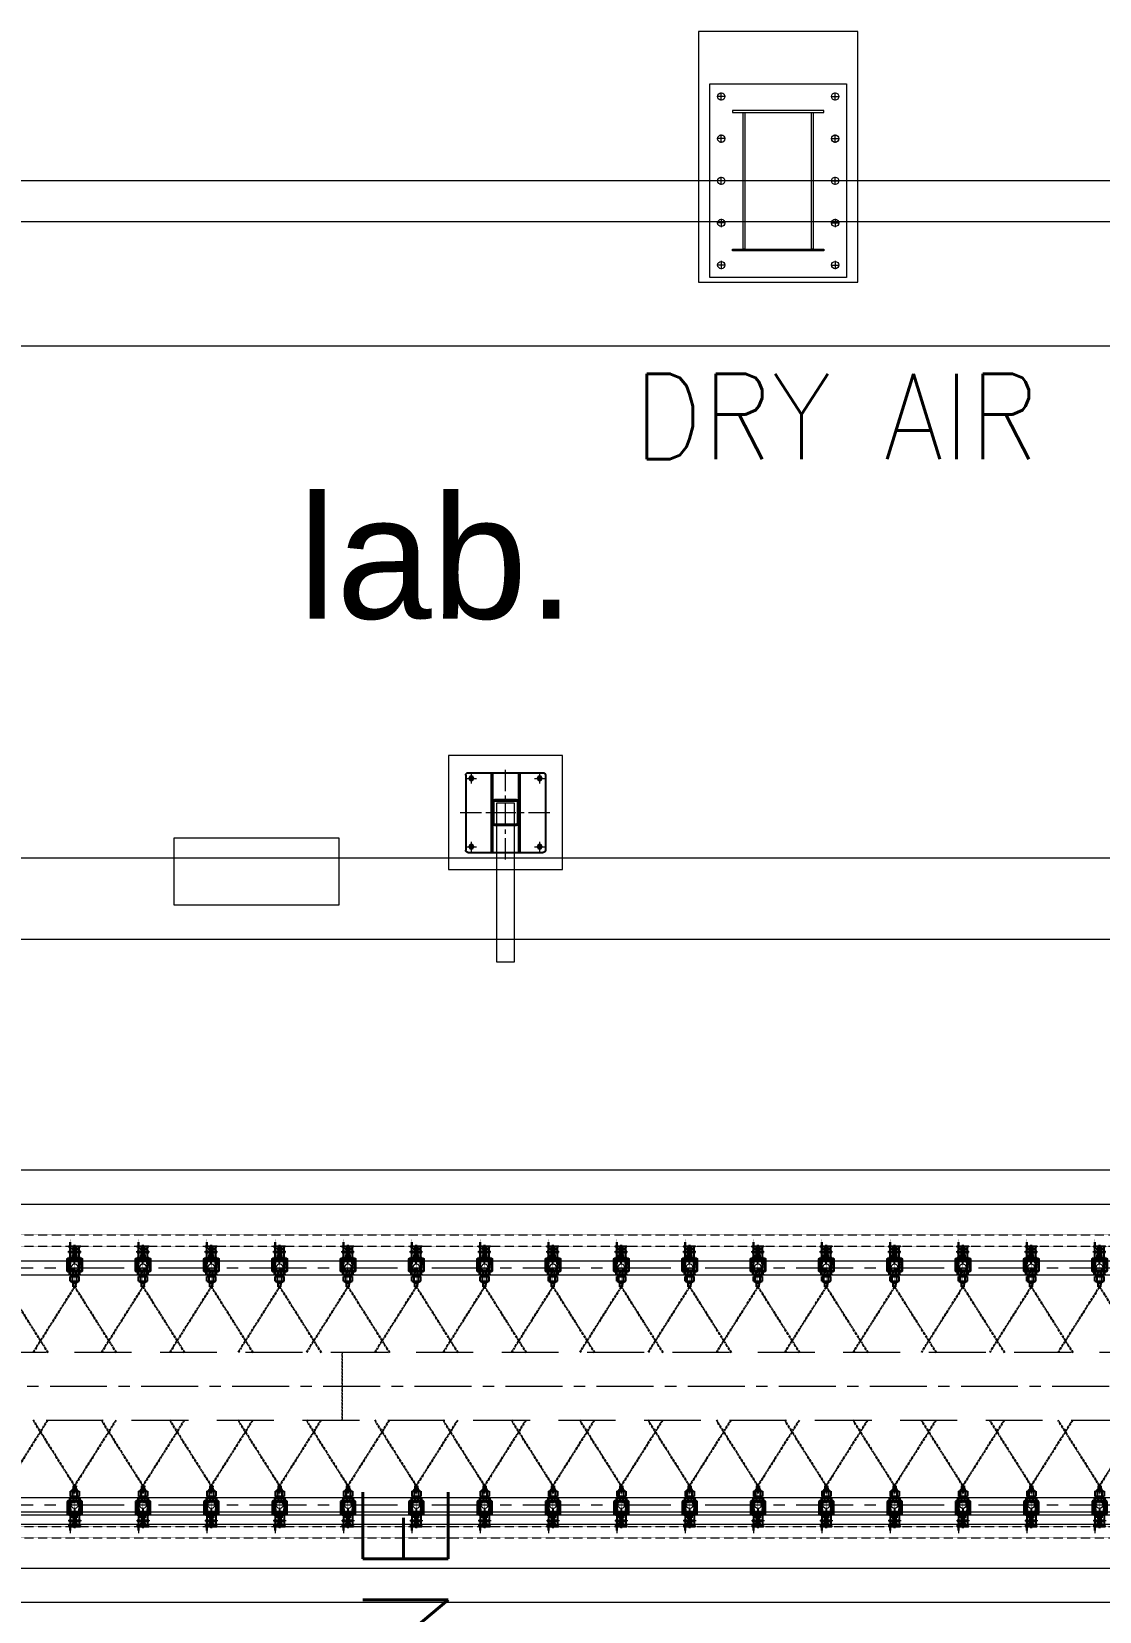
# Model space of a CAD drawing. Header units: inches. Extents: x 702888 to 852715, y 9845 to 271320.
# Drawn here: x 734640 to 739328, y 256216 to 263152 of the extents above; entities that cross this region are included whole.
import ezdxf

# ---------------------------------------------------------------- set-up
doc = ezdxf.new("R2010")
doc.units = ezdxf.units.IN
doc.header["$MEASUREMENT"] = 0
for name, pattern in [('CENTER', [2, 1.25, -0.25, 0.25, -0.25]), ('CENTER2', [1.125, 0.75, -0.125, 0.125, -0.125]), ('CENTERX2', [4, 2.5, -0.5, 0.5, -0.5]), ('DASHED2', [0.375, 0.25, -0.125]), ('DASHEDX2', [1.5, 1, -0.5]), ('HIDDEN', [9.525, 6.35, -3.175]), ('HIDDEN2', [0.1875, 0.125, -0.0625]), ('PHANTOM2', [31.75, 15.875, -3.175, 3.175, -3.175, 3.175, -3.175])]:
    doc.linetypes.add(name, pattern=pattern)
doc.layers.get('0').update_dxf_attribs({"lineweight": 5})
for name, color, linetype, lineweight in [('chain', 2, 'Continuous', 5), ('cl', 6, 'CENTER', 5), ('p7', 253, 'Continuous', 5)]:
    doc.layers.add(name, color=color, linetype=linetype, lineweight=lineweight)
for name, color, linetype in [('Nozzle', 7, 'Continuous'), ('p5', 2, 'Continuous'), ('Riser Support', 7, 'Continuous')]:
    doc.layers.add(name, color=color, linetype=linetype)
doc.styles.add('LUCIDA CONSOLE', font='swissl.ttf')
doc.styles.add('ROMANS', font='romans.shx', dxfattribs={"width": 0.9})

# ---------------------------------------------------------------- blocks, each defined once
blk = doc.blocks.new('A$C67DF10EB')
blk.add_lwpolyline([(-44.2, -101), (-44.2, 399), (455.8, 399), (455.8, -101)], close=True)
at = {"layer": 'cl', "color": 1, "linetype": 'CENTER', "ltscale": 75}
for p, q in [((205.8, -50), (205.8, 347.9)), ((0, 149), (411.7, 149))]:
    blk.add_line(p, q, dxfattribs=at)
at = {"layer": 'cl', "color": 1, "linetype": 'CENTER', "ltscale": 100}
for p, q in [((33.7, 299), (78, 299)), ((55.8, 276.8), (55.8, 321.1)), ((333.7, 299), (378, 299)), ((355.8, 276.8), (355.8, 321.1)), ((55.8, -23.2), (55.8, 21.1)), ((355.8, -23.2), (355.8, 21.1)), ((33.7, -1), (78, -1)), ((333.7, -1), (378, -1))]:
    blk.add_line(p, q, dxfattribs=at)
at = {"layer": 'p5', "linetype": 'Continuous'}
for p, q in [((30.8, -16), (30.8, 314)), ((370.8, 324), (40.8, 324)), ((380.8, -16), (380.8, 314)), ((380.8, 211.7), (30.8, 211.7)), ((380.8, 205.7), (30.8, 205.7)), ((380.8, 92.2), (30.8, 92.2)), ((380.8, 86.2), (30.8, 86.2)), ((370.8, -26), (40.8, -26))]:
    blk.add_line(p, q, dxfattribs=at)
for points in [[(262.6, 102.2), (262.6, 195.7, 0.414214), (252.6, 205.7), (159.1, 205.7, 0.414214), (149.1, 195.7), (149.1, 102.2, 0.414214), (159.1, 92.2), (252.6, 92.2, 0.414214)], [(257.8, 102), (257.8, 195.9, 0.414214), (252.8, 200.9), (158.9, 200.9, 0.414214), (153.9, 195.9), (153.9, 102, 0.414214), (158.9, 97), (252.8, 97, 0.414214)]]:
    blk.add_lwpolyline(points, format="xyb", close=True, dxfattribs=at)
for centre in [(55.8, 299), (355.8, 299), (55.8, -1), (355.8, -1)]:
    blk.add_circle(centre, 9, dxfattribs=at)
for centre, start, end in [((40.8, 314), 90, 180), ((370.8, 314), 0, 90), ((40.8, -16), 180, 270), ((370.8, -16), 270, 0)]:
    blk.add_arc(centre, 10, start, end, dxfattribs=at)
blk = doc.blocks.new('A$C4D81176E')
at = {"layer": 'Nozzle', "color": 2, "linetype": 'PHANTOM2', "ltscale": 0.5}
for q in [(361.3, 4.7), (361.3, -359.7)]:
    blk.add_line((73, -177.5), q, dxfattribs=at)
at = {"layer": 'Nozzle', "color": 1, "linetype": 'CENTER2', "ltscale": 0.25}
blk.add_line((73, -177.5), (-46.9, -177.5), dxfattribs=at)
at = {"layer": 'Nozzle', "color": 2}
for p, q in [((-43.9, -160.2), (-44, -160.6)), ((-44, -160.6), (-44, -161)), ((-44, -194), (-44, -161)), ((-44, -194), (-44, -194.4)), ((-44, -194.4), (-43.9, -194.9)), ((-43.8, -159.8), (-43.9, -160.2)), ((-43.9, -194.9), (-43.8, -195.3)), ((-43.6, -159.4), (-43.8, -159.8)), ((-43.8, -195.3), (-43.6, -195.7)), ((-43.4, -159), (-43.6, -159.4)), ((-43.6, -195.7), (-43.4, -196)), ((-43.1, -158.7), (-43.4, -159)), ((-43.4, -196), (-43.1, -196.3)), ((-42.8, -158.4), (-43.1, -158.7)), ((-43.1, -196.3), (-42.8, -196.6)), ((-42.5, -158.1), (-42.8, -158.4)), ((-42.8, -196.6), (-42.5, -196.9)), ((-42.1, -157.9), (-42.5, -158.1)), ((-42.5, -196.9), (-42.1, -197.1)), ((-41.8, -157.7), (-42.1, -157.9)), ((-42.1, -197.1), (-41.8, -197.3)), ((-41.9, -160.5), (-42, -160.7)), ((-42, -160.7), (-42, -161)), ((-42, -194), (-42, -161)), ((-42, -194), (-42, -194.3)), ((-42, -194.3), (-41.9, -194.5)), ((-41.8, -160.3), (-41.9, -160.5)), ((-41.9, -194.5), (-41.8, -194.8)), ((-41.3, -157.6), (-41.8, -157.7)), ((-41.6, -160), (-41.8, -160.3)), ((-41.8, -194.8), (-41.6, -195)), ((-41.8, -197.3), (-41.3, -197.4)), ((-41.5, -159.9), (-41.6, -160)), ((-41.6, -195), (-41.5, -195.2)), ((-41.2, -159.7), (-41.5, -159.9)), ((-41.5, -195.2), (-41.2, -195.3)), ((-40.9, -157.5), (-41.3, -157.6)), ((-41.3, -197.4), (-40.9, -197.5)), ((-41, -159.6), (-41.2, -159.7)), ((-41.2, -195.3), (-41, -195.5)), ((-40.8, -159.5), (-41, -159.6)), ((-41, -195.5), (-40.8, -195.5)), ((-40.5, -157.5), (-40.9, -157.5)), ((-40.9, -197.5), (-40.5, -197.5)), ((-40.5, -159.5), (-40.8, -159.5)), ((-40.8, -195.5), (-40.5, -195.5)), ((17.7, -154.5), (-40.5, -157.5)), ((17.7, -156.5), (-40.5, -159.5)), ((17.7, -198.5), (-40.5, -195.5)), ((17.7, -200.5), (-40.5, -197.5)), ((-26.3, -156.8), (-26.3, -158.8)), ((-26.3, -196.2), (-26.3, -198.3)), ((4.2, -158.5), (4.2, -196.5)), ((16.7, -158.5), (4.2, -158.5)), ((16.7, -196.5), (4.2, -196.5)), ((16.9, -158.5), (16.7, -158.5)), ((16.7, -196.5), (16.9, -196.5)), ((16.7, -196.5), (16.9, -196.5)), ((17.2, -158.6), (16.9, -158.5)), ((16.9, -196.5), (17.2, -196.4)), ((16.9, -196.5), (17.2, -196.4)), ((17.4, -158.7), (17.2, -158.6)), ((17.2, -196.4), (17.4, -196.3)), ((17.2, -196.4), (17.4, -196.3)), ((17.6, -158.8), (17.4, -158.7)), ((17.4, -196.3), (17.6, -196.2)), ((17.4, -196.3), (17.6, -196.2)), ((17.8, -159), (17.6, -158.8)), ((17.6, -196.2), (17.8, -196)), ((17.6, -196.2), (17.8, -196)), ((18.1, -154.5), (17.7, -154.5)), ((17.9, -156.5), (17.7, -156.5)), ((17.7, -198.5), (17.9, -198.5)), ((17.7, -200.5), (18.1, -200.5)), ((18, -159.2), (17.8, -159)), ((17.8, -196), (18, -195.8)), ((17.8, -196), (18, -195.8)), ((18.2, -156.6), (17.9, -156.5)), ((17.9, -198.5), (18.2, -198.5)), ((18.1, -159.5), (18, -159.2)), ((18, -195.8), (18.1, -195.5)), ((18, -195.8), (18.1, -195.5)), ((18.5, -154.6), (18.1, -154.5)), ((18.2, -159.7), (18.1, -159.5)), ((18.1, -195.5), (18.2, -195.3)), ((18.1, -195.5), (18.2, -195.3)), ((18.1, -200.5), (18.5, -200.4)), ((18.4, -156.7), (18.2, -156.6)), ((18.2, -160), (18.2, -159.7)), ((18.2, -160), (18.2, -195)), ((28.2, -165), (18.2, -165)), ((28.2, -190), (18.2, -190)), ((18.2, -195.3), (18.2, -195)), ((18.2, -195.3), (18.2, -195)), ((18.2, -198.5), (18.4, -198.3)), ((18.6, -156.9), (18.4, -156.7)), ((18.4, -198.3), (18.6, -198.2)), ((18.9, -154.7), (18.5, -154.6)), ((18.5, -200.4), (18.9, -200.3)), ((18.8, -157), (18.6, -156.9)), ((18.6, -198.2), (18.8, -198)), ((18.9, -157.3), (18.8, -157)), ((18.8, -198), (18.9, -197.8)), ((19.3, -154.9), (18.9, -154.7)), ((19.1, -157.5), (18.9, -157.3)), ((18.9, -197.8), (19.1, -197.5)), ((18.9, -200.3), (19.3, -200.1)), ((19.2, -157.7), (19.1, -157.5)), ((19.1, -197.5), (19.2, -197.3)), ((19.2, -158), (19.2, -157.7)), ((19.2, -165), (19.2, -158)), ((19.2, -190), (19.2, -197)), ((19.2, -197.3), (19.2, -197)), ((19.7, -155.1), (19.3, -154.9)), ((19.3, -200.1), (19.7, -199.9)), ((20, -155.4), (19.7, -155.1)), ((19.7, -199.9), (20, -199.6)), ((20.3, -155.7), (20, -155.4)), ((20, -199.6), (20.3, -199.3)), ((20.5, -156), (20.3, -155.7)), ((20.3, -199.3), (20.5, -199)), ((20.8, -156.4), (20.5, -156)), ((20.5, -199), (20.8, -198.7)), ((20.9, -156.8), (20.8, -156.4)), ((20.8, -198.7), (20.9, -198.3)), ((21.1, -157.2), (20.9, -156.8)), ((20.9, -198.3), (21.1, -197.9)), ((21.2, -157.6), (21.1, -157.2)), ((21.1, -197.9), (21.2, -197.4)), ((21.2, -158), (21.2, -157.6)), ((21.2, -165), (21.2, -158)), ((21.2, -190), (21.2, -197)), ((21.2, -197.4), (21.2, -197)), ((49, -157.5), (28.2, -157.5)), ((28.2, -157.5), (28.2, -197.5)), ((49, -167.5), (28.2, -167.5)), ((49, -187.5), (28.2, -187.5)), ((49, -197.5), (28.2, -197.5)), ((49, -157.5), (49, -197.5)), ((49.6, -162.9), (49, -162.7)), ((49, -192.3), (49.6, -192.2)), ((50.3, -163), (49.6, -162.9)), ((49.6, -192.2), (50.3, -192)), ((50.9, -163.3), (50.3, -163)), ((50.3, -192), (50.9, -191.7)), ((51.5, -163.6), (50.9, -163.3)), ((50.9, -191.7), (51.5, -191.4)), ((52.1, -164), (51.5, -163.6)), ((51.5, -191.4), (52.1, -191.1)), ((52.6, -164.3), (52.1, -164)), ((52.1, -191.1), (52.6, -190.7)), ((53.2, -164.8), (52.6, -164.3)), ((52.6, -190.7), (53.2, -190.3)), ((53.7, -165.2), (53.2, -164.8)), ((53.2, -190.3), (53.7, -189.8)), ((54.1, -165.8), (53.7, -165.2)), ((53.7, -189.8), (54.1, -189.3)), ((54.5, -166.3), (54.1, -165.8)), ((54.1, -189.3), (54.5, -188.7)), ((54.9, -166.9), (54.5, -166.3)), ((54.5, -188.7), (54.9, -188.2)), ((55.2, -167.5), (54.9, -166.9)), ((54.9, -188.2), (55.2, -187.6)), ((55.5, -168.1), (55.2, -167.5)), ((55.2, -187.6), (55.4, -187)), ((55.4, -187), (55.6, -186.3)), ((55.6, -168.7), (55.5, -168.1)), ((55.8, -169.4), (55.6, -168.7)), ((55.6, -186.3), (55.8, -185.7)), ((56, -170.1), (55.8, -169.4)), ((55.8, -185.7), (55.9, -185)), ((55.9, -185), (56, -184.3)), ((56, -170.8), (56, -170.1)), ((56, -170.8), (56, -184.3)), ((63, -170.8), (56, -170.8)), ((63, -184.4), (56, -184.3)), ((63, -170.8), (63, -171.7)), ((73, -171.7), (63, -171.7)), ((73, -183.5), (63, -183.4)), ((63, -183.4), (63, -184.4)), ((68.7, -177.5), (73, -174.8)), ((68.7, -177.5), (73, -180.3)), ((73, -171.7), (73, -174.8)), ((73, -180.3), (73, -183.5))]:
    blk.add_line(p, q, dxfattribs=at)
at = {"layer": 'Nozzle', "color": 8, "linetype": 'HIDDEN'}
for p, q in [((8.2, -170.5), (8.2, -184.5)), ((18.2, -170.5), (8.2, -170.5)), ((18.2, -184.5), (8.2, -184.5))]:
    blk.add_line(p, q, dxfattribs=at)
blk = doc.blocks.new('*U55')
at = {"layer": 'chain', "color": 7, "linetype": 'Continuous'}
blk.add_line((-20, -152.9, 0), (-20, -215, 0), dxfattribs=at)
at = {"layer": 'chain', "color": 5, "linetype": 'DASHEDX2'}
blk.add_line((-20, -238.1, 0), (-20, -248.1, 0), dxfattribs=at)
at = {"layer": 'chain', "color": 7, "linetype": 'Continuous'}
blk.add_circle((0, -123, 0), 16.1, dxfattribs=at)
at = {"layer": 'Riser Support', "color": 11}
for p, q in [((-25, -152.9, 0), (-25, -167.9, 0)), ((-25, -152.9, 0), (25, -152.9, 0)), ((-25, -160.9, 0), (25, -160.9, 0)), ((-25, -167.9, 0), (25, -167.9, 0)), ((-25, -190.9, 0), (-25, -195.9, 0)), ((-25, -190.9, 0), (25, -190.9, 0)), ((-25, -195.9, 0), (25, -195.9, 0)), ((-20, -167.9, 0), (-20, -190.9, 0)), ((-10, -152.9, 0), (-10, -180.9, 0)), ((-10, -180.9, 0), (-10, -173.7, 0)), ((-10, -180.9, 0), (10, -180.9, 0)), ((10, -180.9, 0), (-10, -180.9, 0)), ((-10, -201.9, 0), (-10, -209.2, 0)), ((10, -201.9, 0), (-10, -201.9, 0)), ((-7.5, -172.9, 0), (7.5, -172.9, 0)), ((-5, -180.9, 0), (-5, -173.7, 0)), ((-5, -189, 0), (-5, -209.2, 0)), ((-4, -195.9, 0), (-4, -180.9, 0)), ((-4, -185.9, 0), (-4, -220.9, 0)), ((4, -195.9, 0), (4, -180.9, 0)), ((4, -185.9, 0), (4, -220.9, 0)), ((5, -173.7, 0), (5, -180.9, 0)), ((5, -209.2, 0), (5, -189, 0)), ((10, -152.9, 0), (10, -180.9, 0)), ((10, -173.7, 0), (10, -180.9, 0)), ((10, -209.2, 0), (10, -201.9, 0)), ((20, -167.9, 0), (20, -190.9, 0)), ((25, -152.9, 0), (25, -167.9, 0)), ((25, -190.9, 0), (25, -195.9, 0)), ((-7.5, -209.9, 0), (7.5, -209.9, 0)), ((-4, -220.9, 0), (4, -220.9, 0))]:
    blk.add_line(p, q, dxfattribs=at)
at = {"layer": 'Riser Support'}
for p, q in [((-20, -195.9, 0), (-20, -235.9, 0)), ((-20, -195.9, 0), (20, -195.9, 0)), ((-20, -235.9, 0), (-20, -205.9, 0)), ((-4, -211.9, 0), (-4, -205.9, 0)), ((4, -211.9, 0), (4, -205.9, 0)), ((20, -152.9, 0), (20, -215, 0))]:
    blk.add_line(p, q, dxfattribs=at)
at = {"layer": 'Riser Support', "color": 11, "linetype": 'HIDDEN'}
for p, q in [((-5, -180.9, 0), (-5, -195.9, 0)), ((5, -180.9, 0), (5, -195.9, 0))]:
    blk.add_line(p, q, dxfattribs=at)
at = {"layer": 'Riser Support', "color": 1, "linetype": 'CENTER2'}
blk.add_line((0, -139.1, 0), (0, -224.7, 0), dxfattribs=at)
at = {"layer": 'Riser Support', "color": 1, "linetype": 'CENTER2', "ltscale": 200}
blk.add_line((0, -223.9, 0), (0, -193.9, 0), dxfattribs=at)
at = {"layer": 'Riser Support', "elevation": 0}
for points in [[(25, -165.9), (28.5, -165.9, 0.414214), (33, -161.4), (33, -110.4, 0.414214), (28.5, -105.9), (-28.5, -105.9, 0.414214), (-33, -110.4), (-33, -161.4, 0.414214), (-28.5, -165.9), (-25, -165.9)], [(25, -162.9), (28.5, -162.9, 0.414214), (30, -161.4), (30, -110.4, 0.414214), (28.5, -108.9), (-28.5, -108.9, 0.414214), (-30, -110.4), (-30, -161.4, 0.414214), (-28.5, -162.9), (-25, -162.9)]]:
    blk.add_lwpolyline(points, format="xyb", dxfattribs=at)
at = {"layer": 'Riser Support', "linetype": 'HIDDEN2', "ltscale": 0.75, "elevation": 0}
for points in [[(25, -165.9), (28.5, -165.9, 0.414214), (33, -161.4), (18, -115.4, 0.414214), (13.5, -110.9), (-13.5, -110.9, 0.414214), (-18, -115.4), (-33, -161.4, 0.414214), (-28.5, -165.9), (-25, -165.9)], [(25, -162.9), (28.5, -162.9, 0.414214), (30, -161.4), (15, -115.4, 0.414214), (13.5, -113.9), (-13.5, -113.9, 0.414214), (-15, -115.4), (-30, -161.4, 0.414214), (-28.5, -162.9), (-25, -162.9)]]:
    blk.add_lwpolyline(points, format="xyb", dxfattribs=at)
at = {"layer": 'Riser Support', "elevation": 0}
blk.add_lwpolyline([(25, -215), (-25, -215), (-25, -218), (25, -218), (25, -215)], dxfattribs=at)
at = {"layer": 'Riser Support', "color": 11}
for centre, radius, start, end in [((-7.5, -177.4, 0), 4.44, 55.69029, 124.30971), ((0, -189.5, 0), 16.6, 72.45192, 107.54808), ((7.5, -177.4, 0), 4.44, 55.69029, 124.30971), ((-7.5, -205.5, 0), 4.44, 235.69029, 304.30971), ((0, -193.4, 0), 16.6, 252.45192, 287.54808), ((7.5, -205.5, 0), 4.44, 235.69029, 304.30971)]:
    blk.add_arc(centre, radius, start, end, dxfattribs=at)
at = {"color": 0, "linetype": 'ByBlock', "lineweight": -2, "extrusion": (0, 0, -1), "xscale": -1, "zscale": -1, "rotation": 270}
blk.add_blockref('A$C4D81176E', (177.5, -113.2, 0), dxfattribs=at)
blk = doc.blocks.new('*U75')
at = {"layer": 'chain', "color": 0, "linetype": 'ByBlock', "lineweight": -2, "transparency": 16777216}
for p in [(5400, 0), (5700, 0), (6000, 0), (6300, 0), (6600, 0), (6900, 0), (7200, 0), (7500, 0), (7800, 0), (8100, 0), (8400, 0), (8700, 0), (9000, 0), (9300, 0), (9600, 0), (9900, 0), (10200, 0)]:
    blk.add_blockref('*U55', p, dxfattribs=at)
blk = doc.blocks.new('*U66')
at = {"layer": 'chain', "color": 7, "linetype": 'Continuous'}
blk.add_line((-20, -152.9, 0), (-20, -215, 0), dxfattribs=at)
at = {"layer": 'chain', "color": 5, "linetype": 'DASHEDX2'}
blk.add_line((-20, -238.1, 0), (-20, -248.1, 0), dxfattribs=at)
at = {"layer": 'chain', "color": 7, "linetype": 'Continuous'}
blk.add_circle((0, -123, 0), 16.1, dxfattribs=at)
at = {"layer": 'Riser Support', "color": 11}
for p, q in [((-25, -152.9, 0), (-25, -167.9, 0)), ((-25, -152.9, 0), (25, -152.9, 0)), ((-25, -160.9, 0), (25, -160.9, 0)), ((-25, -167.9, 0), (25, -167.9, 0)), ((-25, -190.9, 0), (-25, -195.9, 0)), ((-25, -190.9, 0), (25, -190.9, 0)), ((-25, -195.9, 0), (25, -195.9, 0)), ((-20, -167.9, 0), (-20, -190.9, 0)), ((-10, -152.9, 0), (-10, -180.9, 0)), ((-10, -180.9, 0), (-10, -173.7, 0)), ((-10, -180.9, 0), (10, -180.9, 0)), ((10, -180.9, 0), (-10, -180.9, 0)), ((-10, -201.9, 0), (-10, -209.2, 0)), ((10, -201.9, 0), (-10, -201.9, 0)), ((-7.5, -172.9, 0), (7.5, -172.9, 0)), ((-5, -180.9, 0), (-5, -173.7, 0)), ((-5, -189, 0), (-5, -209.2, 0)), ((-4, -195.9, 0), (-4, -180.9, 0)), ((-4, -185.9, 0), (-4, -220.9, 0)), ((4, -195.9, 0), (4, -180.9, 0)), ((4, -185.9, 0), (4, -220.9, 0)), ((5, -173.7, 0), (5, -180.9, 0)), ((5, -209.2, 0), (5, -189, 0)), ((10, -152.9, 0), (10, -180.9, 0)), ((10, -173.7, 0), (10, -180.9, 0)), ((10, -209.2, 0), (10, -201.9, 0)), ((20, -167.9, 0), (20, -190.9, 0)), ((25, -152.9, 0), (25, -167.9, 0)), ((25, -190.9, 0), (25, -195.9, 0)), ((-7.5, -209.9, 0), (7.5, -209.9, 0)), ((-4, -220.9, 0), (4, -220.9, 0))]:
    blk.add_line(p, q, dxfattribs=at)
at = {"layer": 'Riser Support'}
for p, q in [((-20, -195.9, 0), (-20, -235.9, 0)), ((-20, -195.9, 0), (20, -195.9, 0)), ((-20, -235.9, 0), (-20, -205.9, 0)), ((-4, -211.9, 0), (-4, -205.9, 0)), ((4, -211.9, 0), (4, -205.9, 0)), ((20, -152.9, 0), (20, -215, 0))]:
    blk.add_line(p, q, dxfattribs=at)
at = {"layer": 'Riser Support', "color": 11, "linetype": 'HIDDEN'}
for p, q in [((-5, -180.9, 0), (-5, -195.9, 0)), ((5, -180.9, 0), (5, -195.9, 0))]:
    blk.add_line(p, q, dxfattribs=at)
at = {"layer": 'Riser Support', "color": 1, "linetype": 'CENTER2'}
blk.add_line((0, -139.1, 0), (0, -224.7, 0), dxfattribs=at)
at = {"layer": 'Riser Support', "color": 1, "linetype": 'CENTER2', "ltscale": 200}
blk.add_line((0, -223.9, 0), (0, -193.9, 0), dxfattribs=at)
at = {"layer": 'Riser Support', "elevation": 0}
for points in [[(25, -165.9), (28.5, -165.9, 0.414214), (33, -161.4), (33, -110.4, 0.414214), (28.5, -105.9), (-28.5, -105.9, 0.414214), (-33, -110.4), (-33, -161.4, 0.414214), (-28.5, -165.9), (-25, -165.9)], [(25, -162.9), (28.5, -162.9, 0.414214), (30, -161.4), (30, -110.4, 0.414214), (28.5, -108.9), (-28.5, -108.9, 0.414214), (-30, -110.4), (-30, -161.4, 0.414214), (-28.5, -162.9), (-25, -162.9)]]:
    blk.add_lwpolyline(points, format="xyb", dxfattribs=at)
at = {"layer": 'Riser Support', "linetype": 'HIDDEN2', "ltscale": 0.75, "elevation": 0}
for points in [[(25, -165.9), (28.5, -165.9, 0.414214), (33, -161.4), (18, -115.4, 0.414214), (13.5, -110.9), (-13.5, -110.9, 0.414214), (-18, -115.4), (-33, -161.4, 0.414214), (-28.5, -165.9), (-25, -165.9)], [(25, -162.9), (28.5, -162.9, 0.414214), (30, -161.4), (15, -115.4, 0.414214), (13.5, -113.9), (-13.5, -113.9, 0.414214), (-15, -115.4), (-30, -161.4, 0.414214), (-28.5, -162.9), (-25, -162.9)]]:
    blk.add_lwpolyline(points, format="xyb", dxfattribs=at)
at = {"layer": 'Riser Support', "elevation": 0}
blk.add_lwpolyline([(25, -215), (-25, -215), (-25, -218), (25, -218), (25, -215)], dxfattribs=at)
at = {"layer": 'Riser Support', "color": 11}
for centre, radius, start, end in [((-7.5, -177.4, 0), 4.44, 55.69029, 124.30971), ((0, -189.5, 0), 16.6, 72.45192, 107.54808), ((7.5, -177.4, 0), 4.44, 55.69029, 124.30971), ((-7.5, -205.5, 0), 4.44, 235.69029, 304.30971), ((0, -193.4, 0), 16.6, 252.45192, 287.54808), ((7.5, -205.5, 0), 4.44, 235.69029, 304.30971)]:
    blk.add_arc(centre, radius, start, end, dxfattribs=at)
at = {"color": 0, "linetype": 'ByBlock', "lineweight": -2, "extrusion": (0, 0, -1), "xscale": -1, "zscale": -1, "rotation": 270}
blk.add_blockref('A$C4D81176E', (177.5, -113.2, 0), dxfattribs=at)
blk = doc.blocks.new('*U47')
at = {"layer": 'chain', "color": 0, "linetype": 'ByBlock', "lineweight": -2, "transparency": 16777216}
for p in [(5700, 0), (6000, 0), (6300, 0), (6600, 0), (6900, 0), (7200, 0), (7500, 0), (7800, 0), (8100, 0), (8400, 0), (8700, 0), (9000, 0), (9300, 0), (9600, 0), (9900, 0), (10200, 0), (10500, 0)]:
    blk.add_blockref('*U66', p, dxfattribs=at)
blk = doc.blocks.new('*U60')
at = {"layer": 'chain', "color": 7, "linetype": 'Continuous'}
blk.add_line((-20, -152.9, 0), (-20, -215, 0), dxfattribs=at)
at = {"layer": 'chain', "color": 5, "linetype": 'DASHEDX2'}
blk.add_line((-20, -238.1, 0), (-20, -248.1, 0), dxfattribs=at)
at = {"layer": 'chain', "color": 7, "linetype": 'Continuous'}
blk.add_circle((0, -123, 0), 16.1, dxfattribs=at)
at = {"layer": 'Riser Support', "color": 11}
for p, q in [((-25, -152.9, 0), (-25, -167.9, 0)), ((-25, -152.9, 0), (25, -152.9, 0)), ((-25, -160.9, 0), (25, -160.9, 0)), ((-25, -167.9, 0), (25, -167.9, 0)), ((-25, -190.9, 0), (-25, -195.9, 0)), ((-25, -190.9, 0), (25, -190.9, 0)), ((-25, -195.9, 0), (25, -195.9, 0)), ((-20, -167.9, 0), (-20, -190.9, 0)), ((-10, -152.9, 0), (-10, -180.9, 0)), ((-10, -180.9, 0), (-10, -173.7, 0)), ((-10, -180.9, 0), (10, -180.9, 0)), ((10, -180.9, 0), (-10, -180.9, 0)), ((-10, -201.9, 0), (-10, -209.2, 0)), ((10, -201.9, 0), (-10, -201.9, 0)), ((-7.5, -172.9, 0), (7.5, -172.9, 0)), ((-5, -180.9, 0), (-5, -173.7, 0)), ((-5, -189, 0), (-5, -209.2, 0)), ((-4, -195.9, 0), (-4, -180.9, 0)), ((-4, -185.9, 0), (-4, -220.9, 0)), ((4, -195.9, 0), (4, -180.9, 0)), ((4, -185.9, 0), (4, -220.9, 0)), ((5, -173.7, 0), (5, -180.9, 0)), ((5, -209.2, 0), (5, -189, 0)), ((10, -152.9, 0), (10, -180.9, 0)), ((10, -173.7, 0), (10, -180.9, 0)), ((10, -209.2, 0), (10, -201.9, 0)), ((20, -167.9, 0), (20, -190.9, 0)), ((25, -152.9, 0), (25, -167.9, 0)), ((25, -190.9, 0), (25, -195.9, 0)), ((-7.5, -209.9, 0), (7.5, -209.9, 0)), ((-4, -220.9, 0), (4, -220.9, 0))]:
    blk.add_line(p, q, dxfattribs=at)
at = {"layer": 'Riser Support'}
for p, q in [((-20, -195.9, 0), (-20, -235.9, 0)), ((-20, -195.9, 0), (20, -195.9, 0)), ((-20, -235.9, 0), (-20, -205.9, 0)), ((-4, -211.9, 0), (-4, -205.9, 0)), ((4, -211.9, 0), (4, -205.9, 0)), ((20, -152.9, 0), (20, -215, 0))]:
    blk.add_line(p, q, dxfattribs=at)
at = {"layer": 'Riser Support', "color": 11, "linetype": 'HIDDEN'}
for p, q in [((-5, -180.9, 0), (-5, -195.9, 0)), ((5, -180.9, 0), (5, -195.9, 0))]:
    blk.add_line(p, q, dxfattribs=at)
at = {"layer": 'Riser Support', "color": 1, "linetype": 'CENTER2'}
blk.add_line((0, -139.1, 0), (0, -224.7, 0), dxfattribs=at)
at = {"layer": 'Riser Support', "color": 1, "linetype": 'CENTER2', "ltscale": 200}
blk.add_line((0, -223.9, 0), (0, -193.9, 0), dxfattribs=at)
at = {"layer": 'Riser Support', "elevation": 0}
for points in [[(25, -165.9), (28.5, -165.9, 0.414214), (33, -161.4), (33, -110.4, 0.414214), (28.5, -105.9), (-28.5, -105.9, 0.414214), (-33, -110.4), (-33, -161.4, 0.414214), (-28.5, -165.9), (-25, -165.9)], [(25, -162.9), (28.5, -162.9, 0.414214), (30, -161.4), (30, -110.4, 0.414214), (28.5, -108.9), (-28.5, -108.9, 0.414214), (-30, -110.4), (-30, -161.4, 0.414214), (-28.5, -162.9), (-25, -162.9)]]:
    blk.add_lwpolyline(points, format="xyb", dxfattribs=at)
at = {"layer": 'Riser Support', "linetype": 'HIDDEN2', "ltscale": 0.75, "elevation": 0}
for points in [[(25, -165.9), (28.5, -165.9, 0.414214), (33, -161.4), (18, -115.4, 0.414214), (13.5, -110.9), (-13.5, -110.9, 0.414214), (-18, -115.4), (-33, -161.4, 0.414214), (-28.5, -165.9), (-25, -165.9)], [(25, -162.9), (28.5, -162.9, 0.414214), (30, -161.4), (15, -115.4, 0.414214), (13.5, -113.9), (-13.5, -113.9, 0.414214), (-15, -115.4), (-30, -161.4, 0.414214), (-28.5, -162.9), (-25, -162.9)]]:
    blk.add_lwpolyline(points, format="xyb", dxfattribs=at)
at = {"layer": 'Riser Support', "elevation": 0}
blk.add_lwpolyline([(25, -215), (-25, -215), (-25, -218), (25, -218), (25, -215)], dxfattribs=at)
at = {"layer": 'Riser Support', "color": 11}
for centre, radius, start, end in [((-7.5, -177.4, 0), 4.44, 55.69029, 124.30971), ((0, -189.5, 0), 16.6, 72.45192, 107.54808), ((7.5, -177.4, 0), 4.44, 55.69029, 124.30971), ((-7.5, -205.5, 0), 4.44, 235.69029, 304.30971), ((0, -193.4, 0), 16.6, 252.45192, 287.54808), ((7.5, -205.5, 0), 4.44, 235.69029, 304.30971)]:
    blk.add_arc(centre, radius, start, end, dxfattribs=at)
at = {"color": 0, "linetype": 'ByBlock', "lineweight": -2, "extrusion": (0, 0, -1), "xscale": -1, "zscale": -1, "rotation": 270}
blk.add_blockref('A$C4D81176E', (177.5, -113.2, 0), dxfattribs=at)
blk = doc.blocks.new('*U70')
at = {"layer": 'chain', "color": 0, "linetype": 'ByBlock', "lineweight": -2, "transparency": 16777216}
for p in [(5400, 0), (5700, 0), (6000, 0), (6300, 0), (6600, 0), (6900, 0), (7200, 0), (7500, 0), (7800, 0), (8100, 0), (8400, 0), (8700, 0), (9000, 0), (9300, 0), (9600, 0), (9900, 0), (10200, 0)]:
    blk.add_blockref('*U60', p, dxfattribs=at)
blk = doc.blocks.new('*U53')
at = {"layer": 'chain', "color": 7, "linetype": 'Continuous'}
blk.add_line((-20, -152.9, 0), (-20, -215, 0), dxfattribs=at)
at = {"layer": 'chain', "color": 5, "linetype": 'DASHEDX2'}
blk.add_line((-20, -238.1, 0), (-20, -248.1, 0), dxfattribs=at)
at = {"layer": 'chain', "color": 7, "linetype": 'Continuous'}
blk.add_circle((0, -123, 0), 16.1, dxfattribs=at)
at = {"layer": 'Riser Support', "color": 11}
for p, q in [((-25, -152.9, 0), (-25, -167.9, 0)), ((-25, -152.9, 0), (25, -152.9, 0)), ((-25, -160.9, 0), (25, -160.9, 0)), ((-25, -167.9, 0), (25, -167.9, 0)), ((-25, -190.9, 0), (-25, -195.9, 0)), ((-25, -190.9, 0), (25, -190.9, 0)), ((-25, -195.9, 0), (25, -195.9, 0)), ((-20, -167.9, 0), (-20, -190.9, 0)), ((-10, -152.9, 0), (-10, -180.9, 0)), ((-10, -180.9, 0), (-10, -173.7, 0)), ((-10, -180.9, 0), (10, -180.9, 0)), ((10, -180.9, 0), (-10, -180.9, 0)), ((-10, -201.9, 0), (-10, -209.2, 0)), ((10, -201.9, 0), (-10, -201.9, 0)), ((-7.5, -172.9, 0), (7.5, -172.9, 0)), ((-5, -180.9, 0), (-5, -173.7, 0)), ((-5, -189, 0), (-5, -209.2, 0)), ((-4, -195.9, 0), (-4, -180.9, 0)), ((-4, -185.9, 0), (-4, -220.9, 0)), ((4, -195.9, 0), (4, -180.9, 0)), ((4, -185.9, 0), (4, -220.9, 0)), ((5, -173.7, 0), (5, -180.9, 0)), ((5, -209.2, 0), (5, -189, 0)), ((10, -152.9, 0), (10, -180.9, 0)), ((10, -173.7, 0), (10, -180.9, 0)), ((10, -209.2, 0), (10, -201.9, 0)), ((20, -167.9, 0), (20, -190.9, 0)), ((25, -152.9, 0), (25, -167.9, 0)), ((25, -190.9, 0), (25, -195.9, 0)), ((-7.5, -209.9, 0), (7.5, -209.9, 0)), ((-4, -220.9, 0), (4, -220.9, 0))]:
    blk.add_line(p, q, dxfattribs=at)
at = {"layer": 'Riser Support'}
for p, q in [((-20, -195.9, 0), (-20, -235.9, 0)), ((-20, -195.9, 0), (20, -195.9, 0)), ((-20, -235.9, 0), (-20, -205.9, 0)), ((-4, -211.9, 0), (-4, -205.9, 0)), ((4, -211.9, 0), (4, -205.9, 0)), ((20, -152.9, 0), (20, -215, 0))]:
    blk.add_line(p, q, dxfattribs=at)
at = {"layer": 'Riser Support', "color": 11, "linetype": 'HIDDEN'}
for p, q in [((-5, -180.9, 0), (-5, -195.9, 0)), ((5, -180.9, 0), (5, -195.9, 0))]:
    blk.add_line(p, q, dxfattribs=at)
at = {"layer": 'Riser Support', "color": 1, "linetype": 'CENTER2'}
blk.add_line((0, -139.1, 0), (0, -224.7, 0), dxfattribs=at)
at = {"layer": 'Riser Support', "color": 1, "linetype": 'CENTER2', "ltscale": 200}
blk.add_line((0, -223.9, 0), (0, -193.9, 0), dxfattribs=at)
at = {"layer": 'Riser Support', "elevation": 0}
for points in [[(25, -165.9), (28.5, -165.9, 0.414214), (33, -161.4), (33, -110.4, 0.414214), (28.5, -105.9), (-28.5, -105.9, 0.414214), (-33, -110.4), (-33, -161.4, 0.414214), (-28.5, -165.9), (-25, -165.9)], [(25, -162.9), (28.5, -162.9, 0.414214), (30, -161.4), (30, -110.4, 0.414214), (28.5, -108.9), (-28.5, -108.9, 0.414214), (-30, -110.4), (-30, -161.4, 0.414214), (-28.5, -162.9), (-25, -162.9)]]:
    blk.add_lwpolyline(points, format="xyb", dxfattribs=at)
at = {"layer": 'Riser Support', "linetype": 'HIDDEN2', "ltscale": 0.75, "elevation": 0}
for points in [[(25, -165.9), (28.5, -165.9, 0.414214), (33, -161.4), (18, -115.4, 0.414214), (13.5, -110.9), (-13.5, -110.9, 0.414214), (-18, -115.4), (-33, -161.4, 0.414214), (-28.5, -165.9), (-25, -165.9)], [(25, -162.9), (28.5, -162.9, 0.414214), (30, -161.4), (15, -115.4, 0.414214), (13.5, -113.9), (-13.5, -113.9, 0.414214), (-15, -115.4), (-30, -161.4, 0.414214), (-28.5, -162.9), (-25, -162.9)]]:
    blk.add_lwpolyline(points, format="xyb", dxfattribs=at)
at = {"layer": 'Riser Support', "elevation": 0}
blk.add_lwpolyline([(25, -215), (-25, -215), (-25, -218), (25, -218), (25, -215)], dxfattribs=at)
at = {"layer": 'Riser Support', "color": 11}
for centre, radius, start, end in [((-7.5, -177.4, 0), 4.44, 55.69029, 124.30971), ((0, -189.5, 0), 16.6, 72.45192, 107.54808), ((7.5, -177.4, 0), 4.44, 55.69029, 124.30971), ((-7.5, -205.5, 0), 4.44, 235.69029, 304.30971), ((0, -193.4, 0), 16.6, 252.45192, 287.54808), ((7.5, -205.5, 0), 4.44, 235.69029, 304.30971)]:
    blk.add_arc(centre, radius, start, end, dxfattribs=at)
at = {"color": 0, "linetype": 'ByBlock', "lineweight": -2, "extrusion": (0, 0, -1), "xscale": -1, "zscale": -1, "rotation": 270}
blk.add_blockref('A$C4D81176E', (177.5, -113.2, 0), dxfattribs=at)
blk = doc.blocks.new('*U57')
at = {"layer": 'chain', "color": 0, "linetype": 'ByBlock', "lineweight": -2, "transparency": 16777216}
for p in [(5700, 0), (6000, 0), (6300, 0), (6600, 0), (6900, 0), (7200, 0), (7500, 0), (7800, 0), (8100, 0), (8400, 0), (8700, 0), (9000, 0), (9300, 0), (9600, 0), (9900, 0), (10200, 0), (10500, 0)]:
    blk.add_blockref('*U53', p, dxfattribs=at)
blk = doc.blocks.new('A$C76b9bb42')
at = {"color": 3}
for p, q in [((26060.5667, 27921.1859), (26024.5667, 27921.1859)), ((26042.5667, 27903.1859), (26042.5667, 27939.1859)), ((26524.5667, 27921.1859), (26560.5667, 27921.1859)), ((26542.5667, 27903.1859), (26542.5667, 27939.1859)), ((26042.5667, 27718.1859), (26042.5667, 27754.1859)), ((26542.5667, 27718.1859), (26542.5667, 27754.1859)), ((26060.5667, 27736.1859), (26024.5667, 27736.1859)), ((26524.5667, 27736.1859), (26560.5667, 27736.1859)), ((26060.5667, 27551.1859), (26024.5667, 27551.1859)), ((26042.5667, 27533.1859), (26042.5667, 27569.1859)), ((26524.5667, 27551.1859), (26560.5667, 27551.1859)), ((26542.5667, 27533.1859), (26542.5667, 27569.1859)), ((26060.5667, 27366.1859), (26024.5667, 27366.1859)), ((26042.5667, 27384.1859), (26042.5667, 27348.1859)), ((26524.5667, 27366.1859), (26560.5667, 27366.1859)), ((26542.5667, 27384.1859), (26542.5667, 27348.1859)), ((26042.5667, 27199.1859), (26042.5667, 27163.1859)), ((26542.5667, 27199.1859), (26542.5667, 27163.1859)), ((26060.5667, 27181.1859), (26024.5667, 27181.1859)), ((26524.5667, 27181.1859), (26560.5667, 27181.1859))]:
    blk.add_line(p, q, dxfattribs=at)
for p, q in [((15028.5667, 23208.6232), (31853.5667, 23208.6232)), ((15178.5667, 23058.6232), (31703.5667, 23058.6232)), ((31703.5667, 21458.6232), (15178.5667, 21458.6232)), ((31853.5667, 21308.6232), (15028.5667, 21308.6232))]:
    blk.add_line(p, q)
at = {"color": 1, "linetype": 'CENTERX2', "ltscale": 100}
for p, q in [((16371.5667, 22778.6232), (31203.523, 22778.6232)), ((19095.3667, 22258.6232), (34602.5411, 22258.6232)), ((16371.5667, 21738.6232), (31203.523, 21738.6232))]:
    blk.add_line(p, q, dxfattribs=at)
at = {"color": 1, "linetype": 'DASHED2'}
for p, q in [((24378.5667, 22408.6232), (24378.5667, 22108.6232)), ((24378.5667, 22108.6232), (24378.5667, 22408.6232))]:
    blk.add_line(p, q, dxfattribs=at)
blk.add_lwpolyline([(25942.5667, 28206.1859), (25942.5667, 27106.1859), (26642.5667, 27106.1859), (26642.5667, 28206.1859)], close=True)
at = {"color": 1}
blk.add_lwpolyline([(26592.5667, 27976.1859), (26592.5667, 27126.1859), (25992.5667, 27126.1859), (25992.5667, 27976.1859)], close=True, dxfattribs=at)
at = {"color": 4}
for points in [[(26492.5667, 27851.1859), (26492.5667, 27859.1859), (26092.5667, 27859.1859), (26092.5667, 27851.1859)], [(26146.5667, 27851.1859), (26146.5667, 27251.1859), (26138.5667, 27251.1859), (26138.5667, 27851.1859)], [(26446.5667, 27851.1859), (26446.5667, 27251.1859), (26438.5667, 27251.1859), (26438.5667, 27851.1859)], [(26492.5667, 27251.1859), (26492.5667, 27243.1859), (26092.5667, 27243.1859), (26092.5667, 27251.1859)]]:
    blk.add_lwpolyline(points, close=True, dxfattribs=at)
at = {"color": 152, "true_color": 0x2776bb}
for points in [[(14008.076, 27551.1859), (14008.076, 3533.1859), (100808.5667, 3533.1859), (100808.5667, 27551.1859)], [(14188.076, 27371.1859), (14188.076, 3713.1859), (100628.5667, 3713.1859), (100628.5667, 27371.1859)]]:
    blk.add_lwpolyline(points, close=True, dxfattribs=at)
at = {"color": 161}
blk.add_lwpolyline([(25057.8667, 24120.6253), (25057.8667, 24820.6253), (25132.8667, 24820.6253), (25132.8667, 24120.6253)], close=True, dxfattribs=at)
at = {"color": 1, "linetype": 'DASHED2', "ltscale": 1000}
blk.add_lwpolyline([(31203.523, 22108.6232), (17203.523, 22108.6232), (17203.523, 22408.6232), (31203.523, 22408.6232)], close=True, dxfattribs=at)
at = {"color": 3}
for centre in [(26042.5667, 27921.1859), (26542.5667, 27921.1859), (26042.5667, 27736.1859), (26542.5667, 27736.1859), (26042.5667, 27551.1859), (26542.5667, 27551.1859), (26042.5667, 27366.1859), (26542.5667, 27366.1859), (26042.5667, 27181.1859), (26542.5667, 27181.1859)]:
    blk.add_circle(centre, 16, dxfattribs=at)
at = {"layer": 'chain', "color": 3}
for p, q in [((28203.523, 24577.955), (22244.847, 24577.955)), ((30881.7667, 24220.6253), (20558.9201, 24220.6253)), ((16516.9569, 22809.6232), (31422.4679, 22809.6232)), ((16516.9569, 22747.6232), (31422.4679, 22747.6232)), ((16516.9569, 21769.6232), (31368.6328, 21769.6232)), ((16516.9569, 21707.6232), (31368.6328, 21707.6232))]:
    blk.add_line(p, q, dxfattribs=at)
at = {"layer": 'chain', "color": 5, "linetype": 'DASHEDX2'}
for p, q in [((16984.5781, 22923.6232), (31422.4679, 22923.6232)), ((16984.5781, 22873.6232), (31422.4679, 22873.6232)), ((16984.5781, 21643.6232), (31422.4679, 21643.6232)), ((16984.5781, 21593.6232), (31422.4679, 21593.6232))]:
    blk.add_line(p, q, dxfattribs=at)
at = {"layer": 'chain', "color": 7, "linetype": 'Continuous'}
for p, q in [((17183.523, 21693.7232), (31323.523, 21693.7232)), ((17183.523, 21653.7232), (31323.523, 21653.7232))]:
    blk.add_line(p, q, dxfattribs=at)
at = {"layer": 'chain', "color": 1}
blk.add_lwpolyline([(30697.8228, 22456.5153), (27794.1405, 26824.7599), (22768.9901, 26824.7599)], dxfattribs=at)
at = {"layer": 'chain', "color": 5}
blk.add_lwpolyline([(24364.6662, 24664.9952), (23638.5152, 24664.9952), (23638.5152, 24371.9659), (24364.6662, 24371.9659)], close=True, dxfattribs=at)
at = {"color": 1, "xscale": -1, "rotation": 270}
blk.add_blockref('A$C67DF10EB', (24946.3976, 24571.5384), dxfattribs=at)
at = {"layer": 'chain', "color": 7, "linetype": 'Continuous', "xscale": -1, "rotation": 180}
for name, p in [('*U57', (17203.523, 22655.5754, 0)), ('*U70', (17503.523, 22655.5754, 0))]:
    blk.add_blockref(name, p, dxfattribs=at)
at = {"layer": 'chain', "color": 7, "linetype": 'Continuous'}
for name, p in [('*U47', (17203.523, 21861.671, 0)), ('*U75', (17503.523, 21861.671, 0))]:
    blk.add_blockref(name, p, dxfattribs=at)
at = {"style": 'LUCIDA CONSOLE'}
blk.add_text('lab.', height=540, dxfattribs=at).set_placement((24184.5439, 25628.8348))
at = {"layer": 'p7', "color": 31, "style": 'ROMANS', "width": 0.9}
blk.add_text('DRY AIR', height=375, dxfattribs=at).set_placement((25657.7968, 26329.3155))
at = {"layer": 'p7', "color": 31, "style": 'ROMANS', "width": 1.4}
blk.add_text('PROCESS TANK ZONE', height=375, rotation=90, dxfattribs=at).set_placement((24844.1739, 14278.2269))

msp = doc.modelspace()

# ---------------------------------------------------------------- block references
at = {"layer": 'chain', "color": 1}
msp.add_blockref('A$C76b9bb42', (711625.145, 234945.321), dxfattribs=at)

doc.saveas('drawing.dxf')
